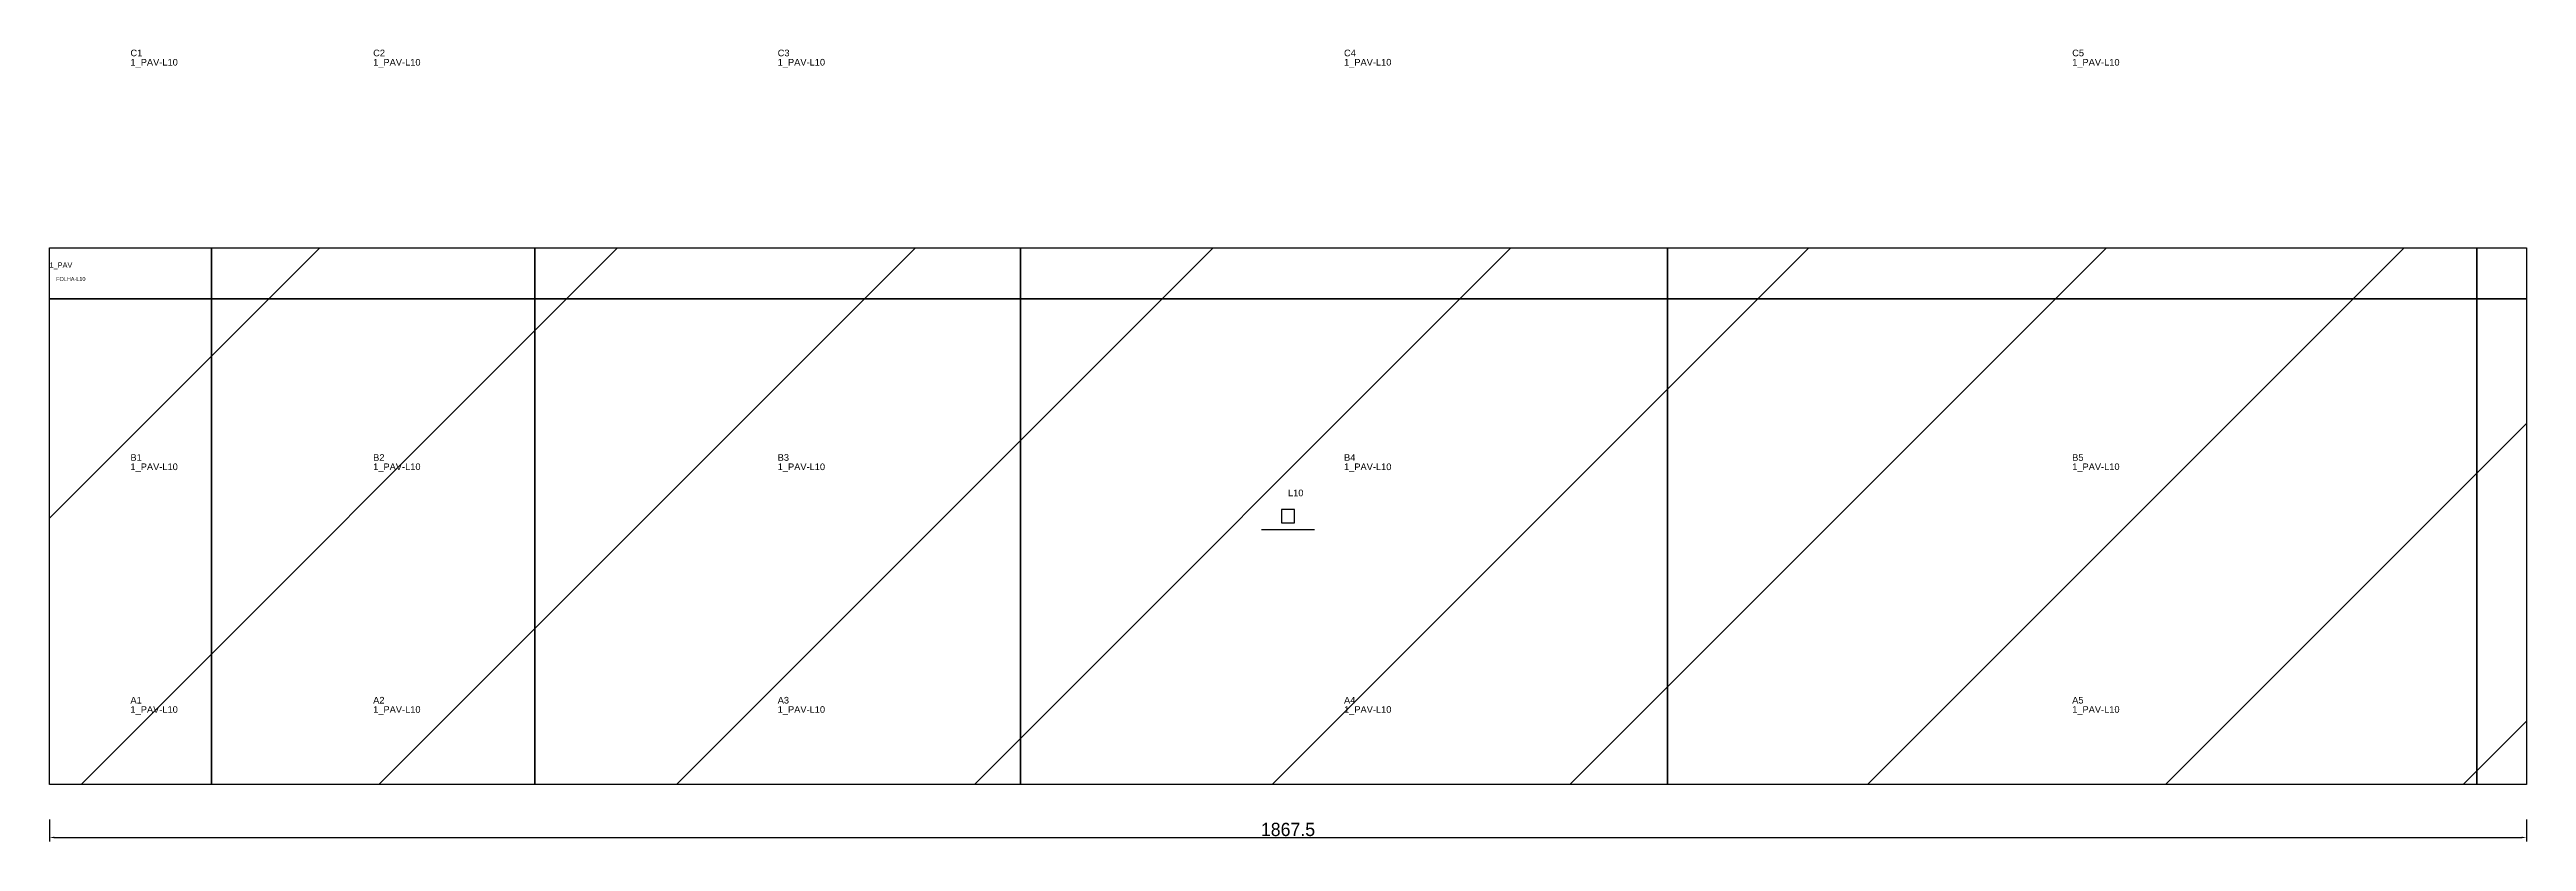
# Model space of a CAD drawing. Header units: metres. Extents: x 222 to 13983, y -246 to 351.
# Drawn here: x 222 to 2090, y -246 to 351 of the extents above; entities that cross this region are included whole.
import ezdxf

# ---------------------------------------------------------------- set-up
doc = ezdxf.new("R2010")
doc.units = ezdxf.units.M
for name, color, linetype in [('3', 3, 'CONTINUOUS'), ('AUX00', 7, 'CONTINUOUS'), ('COTA', 241, 'CONTINUOUS'), ('FOLHA', 255, 'CONTINUOUS'), ('Hachura', 251, 'CONTINUOUS'), ('NOMENCLATURA', 7, 'CONTINUOUS'), ('Nível', 160, 'CONTINUOUS'), ('Painéis', 200, 'CONTINUOUS'), ('Pilares', 5, 'CONTINUOUS'), ('SARR_2.2x7', 40, 'CONTINUOUS')]:
    doc.layers.add(name, color=color, linetype=linetype)
doc.styles.add('ARIAL', font='Arial.ttf')
doc.styles.add('STR_STANDARD', font='arial.ttf')
doc.dimstyles.new('EZ DXF', dxfattribs={"dimtxt": 10, "dimasz": 3.5, "dimexe": 3, "dimexo": 1.5, "dimgap": 1, "dimtad": 1, "dimdec": 1, "dimdsep": 46, "dimcen": 2.5, "dimazin": 3, "dimtfac": 1, "dimtmove": 0, "dimatfit": 3})

msp = doc.modelspace()

# ---------------------------------------------------------------- hatches: boundary and pattern name
at = {"layer": 'Hachura'}
h = msp.add_hatch(dxfattribs=at)
h.set_pattern_fill('ANSI31', scale=50)
h.paths.add_polyline_path([(222.2, 201.5), (2089.7, 201.5), (2089.7, -203.07), (222.2, -203.07)])
h = msp.add_hatch(dxfattribs=at)
h.set_pattern_fill('ANSI31', scale=50)
h.paths.add_polyline_path([(222.2, 201.5), (2089.7, 201.5), (2089.7, -203.07), (222.2, -203.07)])

# ---------------------------------------------------------------- linework, layer by layer
at = {"layer": '3'}
for points in [[(344.2, -203.07), (344.2, 201.5)], [(344.2, -203.07), (344.2, 201.5)], [(588.2, -203.07), (588.2, 201.5)], [(588.2, -203.07), (588.2, 201.5)], [(954.2, -203.07), (954.2, 201.5)], [(954.2, -203.07), (954.2, 201.5)], [(1442.2, -203.07), (1442.2, 201.5)], [(1442.2, -203.07), (1442.2, 201.5)], [(2052.2, -203.07), (2052.2, 201.5)], [(2052.2, -203.07), (2052.2, 201.5)], [(222.2, 162.93), (2089.7, 162.93)], [(222.2, 162.93), (2089.7, 162.93)]]:
    msp.add_lwpolyline(points, close=True, dxfattribs=at)
at = {"layer": 'Painéis', "color": 200}
for p, q in [((222.2, 201.5), (2089.7, 201.5)), ((222.2, -203.07), (222.2, 201.5)), ((222.2, 201.5), (2089.7, 201.5)), ((222.2, -203.07), (222.2, 201.5)), ((2089.7, 201.5), (2089.7, -203.07)), ((2089.7, 201.5), (2089.7, -203.07)), ((2089.7, -203.07), (222.2, -203.07)), ((2089.7, -203.07), (222.2, -203.07))]:
    msp.add_line(p, q, dxfattribs=at)
at = {"layer": 'Pilares'}
msp.add_lwpolyline([(1150.95, -5.78), (1160.95, -5.78), (1160.95, 4.22), (1150.95, 4.22)], close=True, dxfattribs=at)
msp.add_lwpolyline([(1150.95, -5.78), (1160.95, -5.78), (1160.95, 4.22), (1150.95, 4.22)], close=True, dxfattribs=at)
at = {"layer": 'SARR_2.2x7'}
msp.add_line((1135.95, -10.78), (1175.95, -10.78), dxfattribs=at)
msp.add_line((1135.95, -10.78), (1175.95, -10.78), dxfattribs=at)

# ---------------------------------------------------------------- texts
at = {"layer": '3', "style": 'STR_STANDARD'}
for s, p in [('C1', (283.2, 345.93)), ('C1', (283.2, 345.93)), ('C2', (466.2, 345.93)), ('C2', (466.2, 345.93)), ('C3', (771.2, 345.93)), ('C3', (771.2, 345.93)), ('C4', (1198.2, 345.93)), ('C4', (1198.2, 345.93)), ('C5', (1747.2, 345.93)), ('C5', (1747.2, 345.93)), ('B1', (283.2, 40.93)), ('B1', (283.2, 40.93)), ('B2', (466.2, 40.93)), ('B2', (466.2, 40.93)), ('B3', (771.2, 40.93)), ('B3', (771.2, 40.93)), ('B4', (1198.2, 40.93)), ('B4', (1198.2, 40.93)), ('B5', (1747.2, 40.93)), ('B5', (1747.2, 40.93)), ('A1', (283.2, -142.07)), ('A1', (283.2, -142.07)), ('A2', (466.2, -142.07)), ('A2', (466.2, -142.07)), ('A3', (771.2, -142.07)), ('A3', (771.2, -142.07)), ('A4', (1198.2, -142.07)), ('A4', (1198.2, -142.07)), ('A5', (1747.2, -142.07)), ('A5', (1747.2, -142.07))]:
    msp.add_text(s, height=5, dxfattribs=at).set_placement(p)
at = {"layer": 'AUX00', "style": 'STR_STANDARD'}
for p in [(283.2, 338.93), (283.2, 338.93), (466.2, 338.93), (466.2, 338.93), (771.2, 338.93), (771.2, 338.93), (1198.2, 338.93), (1198.2, 338.93), (1747.2, 338.93), (1747.2, 338.93), (283.2, 33.93), (283.2, 33.93), (466.2, 33.93), (466.2, 33.93), (771.2, 33.93), (771.2, 33.93), (1198.2, 33.93), (1198.2, 33.93), (1747.2, 33.93), (1747.2, 33.93), (283.2, -149.07), (283.2, -149.07), (466.2, -149.07), (466.2, -149.07), (771.2, -149.07), (771.2, -149.07), (1198.2, -149.07), (1198.2, -149.07), (1747.2, -149.07), (1747.2, -149.07)]:
    msp.add_text('1_PAV-L10', height=5, dxfattribs=at).set_placement(p)
at = {"layer": 'FOLHA'}
msp.add_text('FOLHA-L10', height=3, dxfattribs=at).set_placement((227.2, 176.5))
msp.add_text('FOLHA-L10', height=3, dxfattribs=at).set_placement((227.2, 176.5))
at = {"layer": 'NOMENCLATURA', "insert": (1155.95, 19.22), "char_height": 5, "attachment_point": 1, "style": 'ARIAL'}
msp.add_mtext('L10', dxfattribs=at)
msp.add_mtext('L10', dxfattribs=at)
at = {"layer": 'Nível'}
msp.add_text('1_PAV', height=4, dxfattribs=at).set_placement((222.2, 186.5))
msp.add_text('1_PAV', height=4, dxfattribs=at).set_placement((222.2, 186.5))

# ---------------------------------------------------------------- dimensions: what is measured, and where the dimension line sits
at = {"layer": 'COTA'}
msp.add_linear_dim(base=(222.2, -243.07), p1=(222.2, -228.07), p2=(2089.7, -228.07), dimstyle='EZ DXF', dxfattribs=at).render()
msp.add_linear_dim(base=(222.2, -243.07), p1=(222.2, -228.07), p2=(2089.7, -228.07), dimstyle='EZ DXF', dxfattribs=at).render()

doc.saveas('drawing.dxf')
